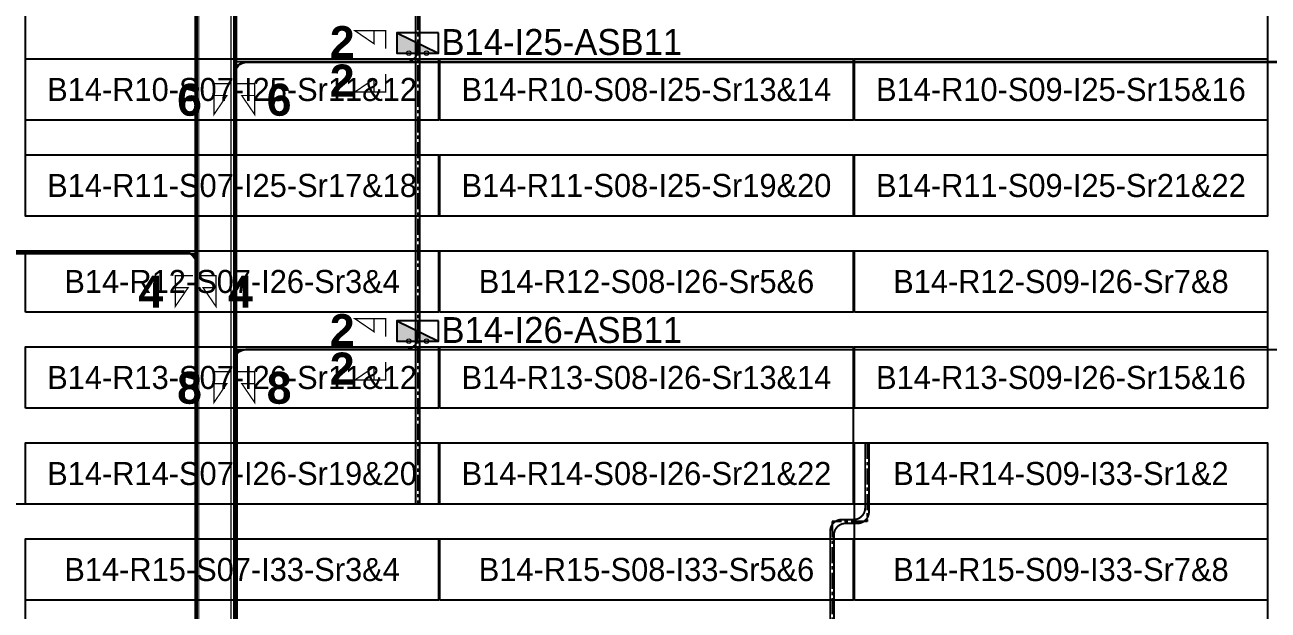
# Model space of a CAD drawing. Header units: metres. Extents: x 530404 to 530792, y 2675674 to 2676017.
# Drawn here: x 530597.8 to 530695, y 2675906 to 2675951.7 of the extents above; entities that cross this region are included whole.
import ezdxf
from ezdxf.enums import TextEntityAlignment as Align

# ---------------------------------------------------------------- set-up
doc = ezdxf.new("R2010")
doc.units = ezdxf.units.M
doc.linetypes.add('CENTER', pattern=[2, 1.25, -0.25, 0.25, -0.25])
for name, color, linetype in [('DC Trench BL-14', 40, 'Continuous'), ('E-Inverter Grouping', 2, 'Continuous'), ('Inverter Block-14', 7, 'Continuous'), ('LT Cable(AG) INV to LT Panel BL-14', 2, 'Continuous'), ('Messenger Wire Block-14 (Master Path)', 30, 'Continuous'), ('Messenger Wire Block-14 (MW Path)', 191, 'Continuous'), ('MMS Table Block-14', 8, 'Continuous'), ('Plan Line - DC BL-14', 40, 'Continuous'), ('Section Marking BL-14', 2, 'Continuous')]:
    doc.layers.add(name, color=color, linetype=linetype)
doc.layers.add('PILE', color=1, linetype='Continuous', lineweight=15)
doc.styles.add('BoldTextStyle', font='arialbd.ttf')
doc.styles.get("Standard").update_dxf_attribs({"font": 'Adani Regular.ttf'})

# ---------------------------------------------------------------- blocks, each defined once
blk = doc.blocks.new('MMS Table (32.292 x 4.788)')
at = {"color": 0}
blk.add_lwpolyline([(0, -0.002), (0, 4.786), (32.292, 4.786), (32.292, -0.002)], close=True, dxfattribs=at)
at = {"color": 7}
blk.add_attdef('ID1', text='', height=1.8, dxfattribs=at).set_placement((16.146, 2.392), align=Align.MIDDLE_CENTER)
blk = doc.blocks.new('Inverter Block')
h = blk.add_hatch(color=0)
h.dxf.hatch_style = 1
h.paths.add_polyline_path([(-1.456, 2.269), (-1.456, 0.846), (1.456, 0.846)])
at = {"color": 0}
blk.add_lwpolyline([(1.456, 2.269), (-1.456, 2.269), (-1.456, 0.846), (1.456, 0.846)], close=True, dxfattribs=at)
blk.add_lwpolyline([(-1.456, 2.269), (1.456, 0.846)], dxfattribs=at)
at = {"layer": 'PILE'}
for centre in [(-0.613, 0.846), (0.613, 0.846)]:
    blk.add_circle(centre, 0.156, dxfattribs=at)
at = {"color": 7}
blk.add_attdef('ID', (-1.456, 3.006), '', height=1.8, dxfattribs=at)

msp = doc.modelspace()

# ---------------------------------------------------------------- linework, layer by layer
at = {"layer": 'DC Trench BL-14', "color": 40, "const_width": 0.15}
msp.add_lwpolyline([(530628.686, 2676016.575), (530628.386, 2676016.575), (530628.386, 2675914.289), (530628.686, 2675914.289)], close=True, dxfattribs=at)
msp.add_lwpolyline([(530663.77, 2675867.183, 0.414214), (530662.87, 2675868.083), (530661.978, 2675868.083, -0.414214), (530661.078, 2675868.983), (530661.078, 2675911.883, -0.414214), (530661.978, 2675912.783), (530662.91, 2675912.783, 0.414214), (530663.81, 2675913.683), (530663.81, 2675919.077), (530663.51, 2675919.077), (530663.51, 2675913.983, -0.414214), (530662.61, 2675913.083), (530661.678, 2675913.083, 0.414214), (530660.778, 2675912.183), (530660.778, 2675868.683, 0.414214), (530661.678, 2675867.783), (530662.57, 2675867.783, -0.414214), (530663.47, 2675866.883), (530663.47, 2675846.789), (530663.77, 2675846.789)], format="xyb", close=True, dxfattribs=at)
at = {"layer": 'E-Inverter Grouping'}
for points in [[(530662.567, 2675956.575), (530694.959, 2675956.575), (530694.959, 2675936.791), (530597.883, 2675936.791), (530597.883, 2675964.075), (530662.567, 2675964.075)], [(530694.959, 2675921.791), (530662.567, 2675921.791), (530662.567, 2675914.291), (530565.491, 2675914.291), (530565.491, 2675934.075), (530694.959, 2675934.075)], [(530694.959, 2675891.791), (530630.175, 2675891.791), (530630.175, 2675884.291), (530597.883, 2675884.291), (530597.883, 2675911.575), (530662.667, 2675911.575), (530662.667, 2675919.075), (530694.959, 2675919.075)]]:
    msp.add_lwpolyline(points, close=True, dxfattribs=at)
at = {"layer": 'LT Cable(AG) INV to LT Panel BL-14', "color": 5}
for points in [[(530625.964, 2675854.925), (530622.491, 2675854.925, -0.414214), (530621.591, 2675855.825), (530621.591, 2675858.896, 0.214019), (530621.29, 2675859.569), (530614.576, 2675865.546, -0.214019), (530614.274, 2675866.219), (530614.274, 2675867.856, -0.0289), (530614.28, 2675867.96), (530614.336, 2675868.439, 0.0289), (530614.342, 2675868.543), (530614.342, 2676007.842, -0.414214), (530615.242, 2676008.742), (530627.637, 2676008.742, 0.414214), (530628.537, 2676009.642), (530628.537, 2676010.23)], [(530625.964, 2675854.95), (530622.516, 2675854.95, -0.414214), (530621.616, 2675855.85), (530621.616, 2675858.908, 0.214019), (530621.315, 2675859.58), (530614.601, 2675865.558, -0.214019), (530614.299, 2675866.23), (530614.299, 2675867.855, -0.0289), (530614.305, 2675867.959), (530614.361, 2675868.438, 0.0289), (530614.367, 2675868.542), (530614.367, 2676007.817, -0.414214), (530615.267, 2676008.717), (530724.813, 2676008.717, 0.414214), (530725.713, 2676009.617), (530725.713, 2676010.23)], [(530625.964, 2675854.875), (530622.441, 2675854.875, -0.414214), (530621.541, 2675855.775), (530621.541, 2675858.874, 0.214019), (530621.24, 2675859.546), (530614.526, 2675865.524, -0.214019), (530614.224, 2675866.196), (530614.224, 2675867.859, -0.0289), (530614.23, 2675867.963), (530614.286, 2675868.442, 0.0289), (530614.292, 2675868.546), (530614.292, 2675977.892, -0.414214), (530615.192, 2675978.792), (530627.637, 2675978.792, 0.414214), (530628.537, 2675979.692), (530628.537, 2675980.23)], [(530625.964, 2675854.9), (530622.466, 2675854.9, -0.414214), (530621.566, 2675855.8), (530621.566, 2675858.885, 0.214019), (530621.265, 2675859.557), (530614.551, 2675865.535, -0.214019), (530614.249, 2675866.207), (530614.249, 2675867.858, -0.0289), (530614.255, 2675867.961), (530614.311, 2675868.441, 0.0289), (530614.317, 2675868.545), (530614.317, 2675977.867, -0.414214), (530615.217, 2675978.767), (530724.813, 2675978.767, 0.414214), (530725.713, 2675979.667), (530725.713, 2675980.23)], [(530624.023, 2675854.825), (530622.391, 2675854.825, -0.414214), (530621.491, 2675855.725), (530621.491, 2675858.852, 0.214019), (530621.19, 2675859.524), (530614.476, 2675865.502, -0.214019), (530614.174, 2675866.174), (530614.174, 2675867.862, -0.0289), (530614.18, 2675867.966), (530614.236, 2675868.445, 0.0289), (530614.242, 2675868.549), (530614.242, 2675947.942, -0.414214), (530615.142, 2675948.842), (530627.637, 2675948.842, 0.414214), (530628.537, 2675949.742), (530628.537, 2675950.23)], [(530624.023, 2675854.85), (530622.416, 2675854.85, -0.414214), (530621.516, 2675855.75), (530621.516, 2675858.863, 0.214019), (530621.215, 2675859.535), (530614.501, 2675865.513, -0.214019), (530614.199, 2675866.185), (530614.199, 2675867.861, -0.0289), (530614.205, 2675867.964), (530614.261, 2675868.444, 0.0289), (530614.267, 2675868.548), (530614.267, 2675947.917, -0.414214), (530615.167, 2675948.817), (530724.813, 2675948.817, 0.414214), (530725.713, 2675949.717), (530725.713, 2675950.23)], [(530624.023, 2675854.775), (530622.341, 2675854.775, -0.414214), (530621.441, 2675855.675), (530621.441, 2675858.829, 0.214019), (530621.14, 2675859.501), (530614.426, 2675865.479, -0.214019), (530614.124, 2675866.151), (530614.124, 2675867.865, -0.0289), (530614.13, 2675867.969), (530614.186, 2675868.448, 0.0289), (530614.192, 2675868.552), (530614.192, 2675925.492, -0.414214), (530615.092, 2675926.392), (530627.637, 2675926.392, 0.414214), (530628.537, 2675927.292), (530628.537, 2675927.73)], [(530624.023, 2675854.8), (530622.366, 2675854.8, -0.414214), (530621.466, 2675855.7), (530621.466, 2675858.84, 0.214019), (530621.165, 2675859.512), (530614.451, 2675865.49, -0.214019), (530614.149, 2675866.163), (530614.149, 2675867.863, -0.0289), (530614.155, 2675867.967), (530614.211, 2675868.447, 0.0289), (530614.217, 2675868.551), (530614.217, 2675925.467, -0.414214), (530615.117, 2675926.367), (530724.813, 2675926.367, 0.414214), (530725.713, 2675927.267), (530725.713, 2675927.73)]]:
    msp.add_lwpolyline(points, format="xyb", dxfattribs=at)
at = {"layer": 'LT Cable(AG) INV to LT Panel BL-14'}
for points in [[(530620.932, 2675854.301), (530620.255, 2675854.301, -0.167506), (530619.7, 2675854.493), (530618.253, 2675855.625, 0.103275), (530617.892, 2675855.7), (530612.154, 2675855.7, -0.414214), (530611.254, 2675856.6), (530611.254, 2675867.872, -0.021393), (530611.258, 2675867.949), (530611.301, 2675868.455, 0.021393), (530611.304, 2675868.532), (530611.304, 2675978.105, 0.414214), (530610.404, 2675979.005), (530568.03, 2675979.005, -0.414214), (530567.13, 2675979.905), (530567.13, 2675980.23)], [(530622.923, 2675854.226), (530620.234, 2675854.226, -0.167976), (530619.678, 2675854.419), (530618.237, 2675855.55, 0.103275), (530617.877, 2675855.625), (530612.079, 2675855.625, -0.414214), (530611.179, 2675856.525), (530611.179, 2675867.876, -0.021393), (530611.183, 2675867.952), (530611.226, 2675868.459, 0.021393), (530611.229, 2675868.536), (530611.229, 2675933.03, 0.414214), (530610.329, 2675933.93), (530438.462, 2675933.93, -0.414214), (530437.562, 2675934.83), (530437.562, 2675935.23)], [(530622.923, 2675854.251), (530620.241, 2675854.251, -0.167819), (530619.685, 2675854.443), (530618.242, 2675855.575, 0.103275), (530617.882, 2675855.65), (530612.104, 2675855.65, -0.414214), (530611.204, 2675856.55), (530611.204, 2675867.874, -0.021393), (530611.208, 2675867.951), (530611.251, 2675868.458, 0.021393), (530611.254, 2675868.534), (530611.254, 2675933.055, 0.414214), (530610.354, 2675933.955), (530503.246, 2675933.955, -0.414214), (530502.346, 2675934.855), (530502.346, 2675935.23)], [(530620.932, 2675854.276), (530620.248, 2675854.276, -0.167662), (530619.693, 2675854.468), (530618.247, 2675855.6, 0.103275), (530617.887, 2675855.675), (530612.129, 2675855.675, -0.414214), (530611.229, 2675856.575), (530611.229, 2675867.873, -0.021393), (530611.233, 2675867.95), (530611.276, 2675868.457, 0.021393), (530611.279, 2675868.533), (530611.279, 2675933.08, 0.414214), (530610.379, 2675933.98), (530564.653, 2675933.98, -0.414214), (530563.753, 2675934.88), (530563.753, 2675935.23)]]:
    msp.add_lwpolyline(points, format="xyb", dxfattribs=at)
at = {"layer": 'Messenger Wire Block-14 (Master Path)'}
for points in [[(530614.204, 2675868.499), (530614.204, 2676008.88)], [(530611.179, 2675868.499), (530611.179, 2675978.88)], [(530614.204, 2675948.88), (530727.351, 2675948.88)], [(530435.923, 2675933.88), (530611.179, 2675933.88)], [(530614.204, 2675926.38), (530727.351, 2675926.38)]]:
    msp.add_lwpolyline(points, dxfattribs=at)
at = {"layer": 'Messenger Wire Block-14 (MW Path)', "const_width": 0.1}
for points in [[(530613.954, 2675868.499), (530613.954, 2676008.88)], [(530611.429, 2675868.499), (530611.429, 2675978.88)], [(530614.204, 2675948.88), (530727.351, 2675948.88)], [(530435.923, 2675933.88), (530611.179, 2675933.88)], [(530614.204, 2675926.38), (530727.351, 2675926.38)], [(530614.454, 2675868.499), (530614.454, 2675926.38)]]:
    msp.add_lwpolyline(points, dxfattribs=at)
at = {"layer": 'Plan Line - DC BL-14', "color": 6, "linetype": 'CENTER'}
for points in [[(530628.537, 2676016.575), (530628.537, 2675914.289)], [(530663.66, 2675919.077), (530663.66, 2675912.933), (530660.929, 2675912.933)], [(530660.929, 2675912.933), (530660.929, 2675867.933)]]:
    msp.add_lwpolyline(points, dxfattribs=at)
at = {"layer": 'Section Marking BL-14', "color": 94, "lineweight": 35, "true_color": 0x00a500, "const_width": 0.1}
for points in [[(530626.037, 2675949.88), (530626.037, 2675951.27), (530623.637, 2675951.27), (530625.117, 2675950.26), (530625.117, 2675951.27)], [(530614.004, 2675947.13), (530612.614, 2675947.13), (530612.614, 2675944.73), (530613.624, 2675946.21), (530612.614, 2675946.21)], [(530614.404, 2675947.13), (530615.794, 2675947.13), (530615.794, 2675944.73), (530614.784, 2675946.21), (530615.794, 2675946.21)], [(530626.037, 2675947.88), (530626.037, 2675946.49), (530623.637, 2675946.49), (530625.117, 2675947.5), (530625.117, 2675946.49)], [(530610.979, 2675932.13), (530609.589, 2675932.13), (530609.589, 2675929.73), (530610.599, 2675931.21), (530609.589, 2675931.21)], [(530611.379, 2675932.13), (530612.769, 2675932.13), (530612.769, 2675929.73), (530611.759, 2675931.21), (530612.769, 2675931.21)], [(530626.037, 2675927.38), (530626.037, 2675928.77), (530623.637, 2675928.77), (530625.117, 2675927.76), (530625.117, 2675928.77)], [(530626.037, 2675925.38), (530626.037, 2675923.99), (530623.637, 2675923.99), (530625.117, 2675925), (530625.117, 2675923.99)], [(530614.004, 2675924.63), (530612.614, 2675924.63), (530612.614, 2675922.23), (530613.624, 2675923.71), (530612.614, 2675923.71)], [(530614.404, 2675924.63), (530615.794, 2675924.63), (530615.794, 2675922.23), (530614.784, 2675923.71), (530615.794, 2675923.71)]]:
    msp.add_lwpolyline(points, dxfattribs=at)

# ---------------------------------------------------------------- block references
at = {"layer": 'Inverter Block-14'}
ref = msp.add_blockref('Inverter Block', (530628.537, 2675948.565), dxfattribs=dict(at, xscale=1.124999999976148, yscale=1.124999999976148, zscale=1.124999999976148))
ref.add_attrib('ID', 'B14-I25-ASB11', (530630.391, 2675949.38), dxfattribs={"layer": '0', "color": 7, "height": 2.025})
ref = msp.add_blockref('Inverter Block', (530628.537, 2675926.065), dxfattribs=dict(at, xscale=1.124999999976148, yscale=1.124999999976148, zscale=1.124999999976148))
ref.add_attrib('ID', 'B14-I26-ASB11', (530630.391, 2675926.88), dxfattribs={"layer": '0', "color": 7, "height": 2.025})
at = {"layer": 'MMS Table Block-14'}
for p, values in [((530597.883, 2675944.291), {'ID1': 'B14-R10-S07-I25-Sr11&12'}), ((530630.275, 2675944.291), {'ID1': 'B14-R10-S08-I25-Sr13&14'}), ((530662.667, 2675944.291), {'ID1': 'B14-R10-S09-I25-Sr15&16'}), ((530597.883, 2675936.791), {'ID1': 'B14-R11-S07-I25-Sr17&18'}), ((530630.275, 2675936.791), {'ID1': 'B14-R11-S08-I25-Sr19&20'}), ((530662.667, 2675936.791), {'ID1': 'B14-R11-S09-I25-Sr21&22'}), ((530597.883, 2675929.291), {'ID1': 'B14-R12-S07-I26-Sr3&4'}), ((530630.275, 2675929.291), {'ID1': 'B14-R12-S08-I26-Sr5&6'}), ((530662.667, 2675929.291), {'ID1': 'B14-R12-S09-I26-Sr7&8'}), ((530597.883, 2675921.791), {'ID1': 'B14-R13-S07-I26-Sr11&12'}), ((530630.275, 2675921.791), {'ID1': 'B14-R13-S08-I26-Sr13&14'}), ((530662.667, 2675921.791), {'ID1': 'B14-R13-S09-I26-Sr15&16'}), ((530597.883, 2675914.291), {'ID1': 'B14-R14-S07-I26-Sr19&20'}), ((530630.275, 2675914.291), {'ID1': 'B14-R14-S08-I26-Sr21&22'}), ((530662.667, 2675914.291), {'ID1': 'B14-R14-S09-I33-Sr1&2'}), ((530597.883, 2675906.791), {'ID1': 'B14-R15-S07-I33-Sr3&4'}), ((530630.275, 2675906.791), {'ID1': 'B14-R15-S08-I33-Sr5&6'}), ((530662.667, 2675906.791), {'ID1': 'B14-R15-S09-I33-Sr7&8'})]:
    msp.add_blockref('MMS Table (32.292 x 4.788)', p, dxfattribs=at).add_auto_attribs(values)

# ---------------------------------------------------------------- texts
at = {"layer": 'Section Marking BL-14', "color": 94, "true_color": 0x00a500, "style": 'BoldTextStyle'}
for s, p in [('2', (530622.637, 2675950.38)), ('2', (530622.637, 2675947.38)), ('6', (530610.704, 2675945.88)), ('6', (530617.704, 2675945.88)), ('4', (530607.679, 2675930.88)), ('4', (530614.679, 2675930.88)), ('2', (530622.637, 2675927.88)), ('2', (530622.637, 2675924.88)), ('8', (530610.704, 2675923.38)), ('8', (530617.704, 2675923.38))]:
    msp.add_text(s, height=2.5, dxfattribs=at).set_placement(p, align=Align.MIDDLE_CENTER)

doc.saveas('drawing.dxf')
